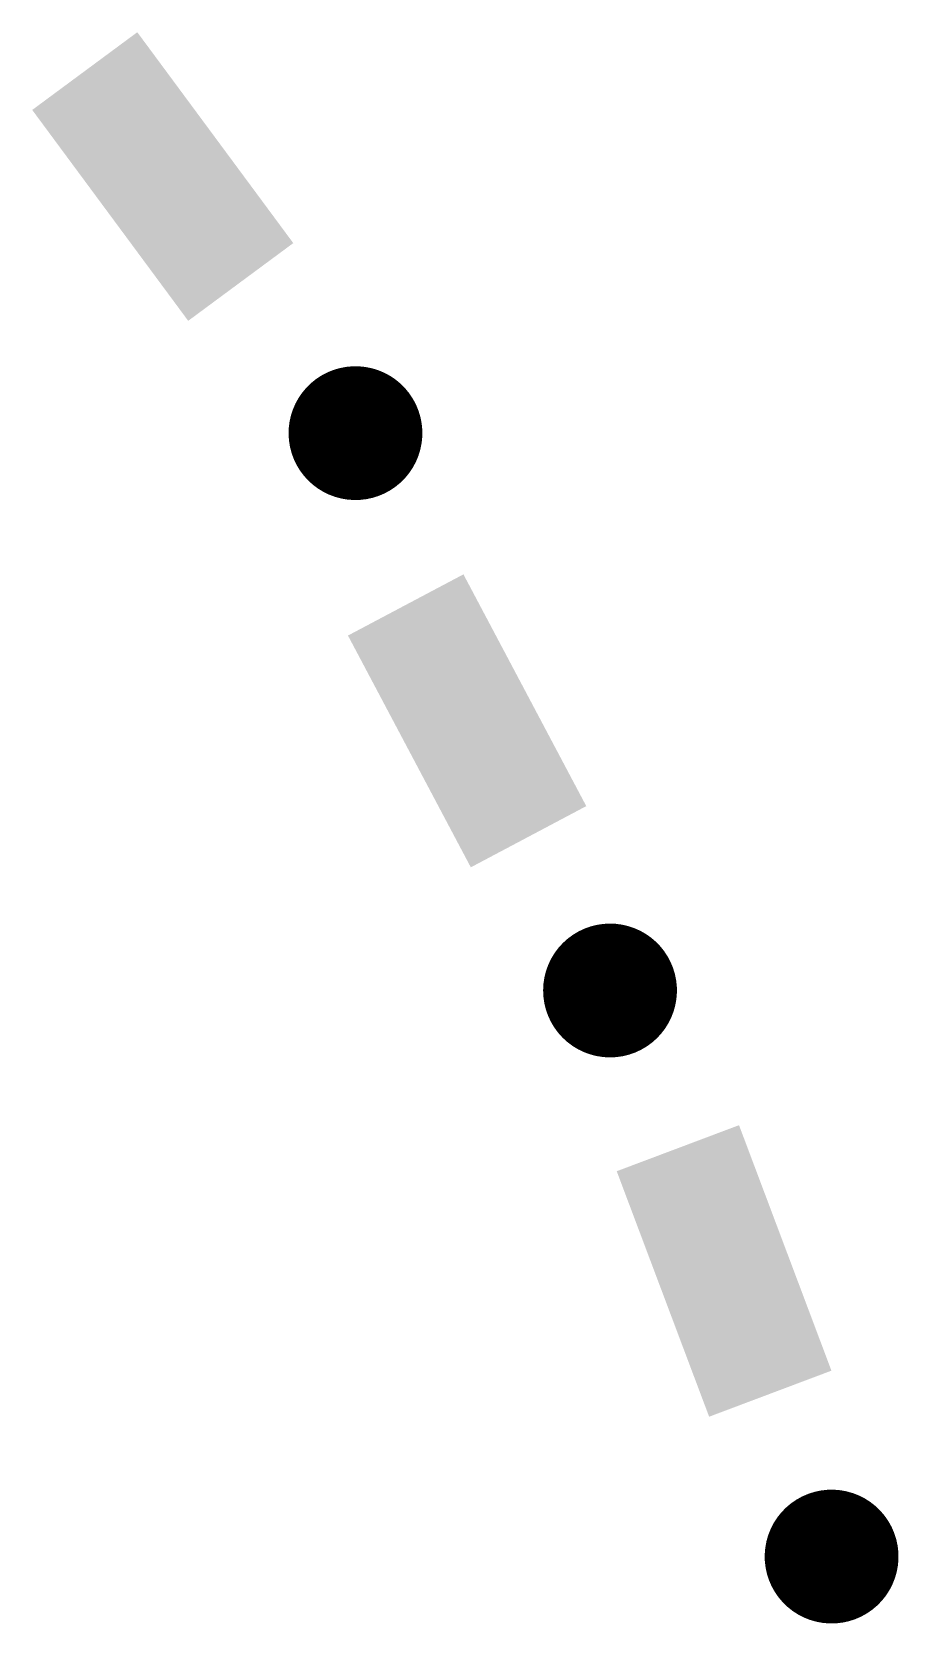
# Model space of a CAD drawing. Extents: x 587451 to 600081, y 7506605 to 7515945.
# Drawn here: x 588742.3 to 588989.8, y 7507497 to 7507947.1 of the extents above; entities that cross this region are included whole.
import ezdxf

# ---------------------------------------------------------------- set-up
doc = ezdxf.new("R2010")
doc.units = 0
doc.header["$LTSCALE"] = 280
doc.header["$MEASUREMENT"] = 0
doc.layers.add('ESTACAO', color=5, linetype='CONTINUOUS')
doc.layers.add('LIMITE-PROJETO', color=1, linetype='CONTINUOUS')

# ---------------------------------------------------------------- blocks, each defined once
blk = doc.blocks.new('1')
at = {"layer": 'LIMITE-PROJETO'}
blk.add_solid([(-36.65, -18.26), (-36.65, 18.26), (36.65, -18.26), (36.65, 18.26)], dxfattribs=at)
blk = doc.blocks.new('1Q')
at = {"layer": 'LIMITE-PROJETO', "const_width": 18.7}
blk.add_lwpolyline([(-94.63, 0, 1), (-75.93, 0, 1)], format="xyb", close=True, dxfattribs=at)
at = {"layer": 'ESTACAO'}
blk.add_blockref('1', (0, 0), dxfattribs=at)

msp = doc.modelspace()

# ---------------------------------------------------------------- linework, layer by layer
at = {"layer": 'LIMITE-PROJETO', "const_width": 18.7}
msp.add_lwpolyline([(588838.18, 7507827.55, 1), (588827.06, 7507842.58, 1)], format="xyb", close=True, dxfattribs=at)

# ---------------------------------------------------------------- block references
at = {"layer": 'ESTACAO', "rotation": 126.4906393242001}
msp.add_blockref('1', (588778.76, 7507906.77), dxfattribs=at)
at = {"layer": 'LIMITE-PROJETO'}
for p, rotation in [((588863.82, 7507754.67), 117.9253108942118), ((588935.63, 7507600.95), 110.6299143380931)]:
    msp.add_blockref('1Q', p, dxfattribs=dict(at, rotation=rotation))

doc.saveas('drawing.dxf')
